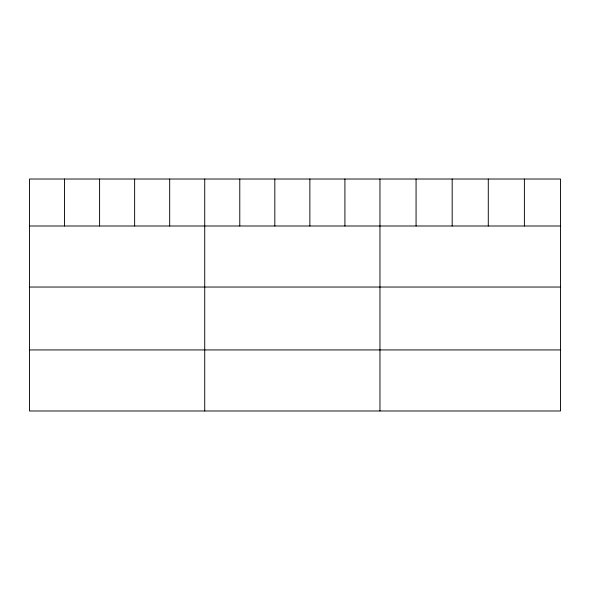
<?xml version="1.0" encoding="UTF-8"?>
<svg xmlns="http://www.w3.org/2000/svg" width="590" height="590" viewBox="0 0 590 590"><rect width="100%" height="100%" fill="white"/><g stroke="black" fill="none" stroke-linecap="round" stroke-linejoin="round"><path stroke-width="0.89" d="M560.5 226L560.5 410.979L29.5 410.979L29.5 179.021L560.5 179.021L560.5 226L29.5 226M29.5 287.042L560.5 287.042M29.5 349.936L560.5 349.936M524.392 179.021L524.392 226M488.284 179.021L488.284 226M452.176 179.021L452.176 226M416.068 179.021L416.068 226M379.96 179.021L379.96 410.979M344.914 179.021L344.914 226M309.868 179.021L309.868 226M274.822 179.021L274.822 226M239.776 179.021L239.776 226M204.73 179.021L204.73 410.979M169.684 179.021L169.684 226M134.638 179.021L134.638 226M99.592 179.021L99.592 226M64.546 179.021L64.546 226"/></g></svg>
